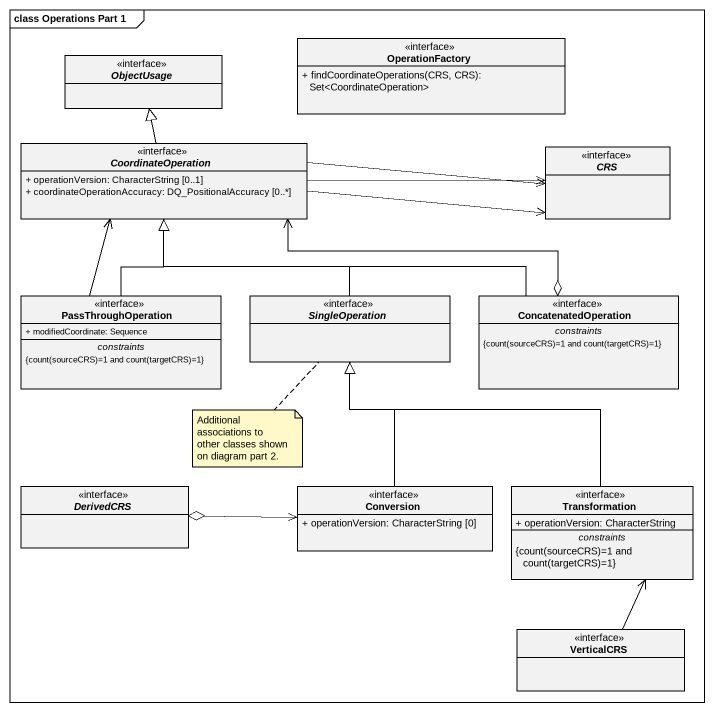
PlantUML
@startuml
mainframe class Operations Part 1
hide circle
hide empty members
skinparam classAttributeIconSize 0
class OperationFactory <<interface>> {
  + findCoordinateOperations(CRS, CRS): Set<CoordinateOperation>
}
abstract class ObjectUsage <<interface>>
abstract class CoordinateOperation <<interface>> {
  + operationVersion: CharacterString [0..1]
  + coordinateOperationAccuracy: DQ_PositionalAccuracy [0..*]
}
abstract class CRS <<interface>>
class PassThroughOperation <<interface>> {
  + modifiedCoordinate: Sequence
  -- constraints --
  {field} {count(sourceCRS)=1 and count(targetCRS)=1}
}
abstract class SingleOperation <<interface>>
class ConcatenatedOperation <<interface>> {
  -- constraints --
  {field} {count(sourceCRS)=1 and count(targetCRS)=1}
}
abstract class DerivedCRS <<interface>>
class Conversion <<interface>> {
  + operationVersion: CharacterString [0]
}
class Transformation <<interface>> {
  + operationVersion: CharacterString
  -- constraints --
  {field} {count(sourceCRS)=1 and count(targetCRS)=1}
}
class VerticalCRS <<interface>>
CoordinateOperation -up-|> ObjectUsage
CoordinateOperation -right-> CRS
CoordinateOperation -right-> CRS
CoordinateOperation <-right-o ConcatenatedOperation
CRS <-left- CoordinateOperation
PassThroughOperation -up-|> CoordinateOperation
PassThroughOperation -up-> CoordinateOperation
SingleOperation -up-|> CoordinateOperation
ConcatenatedOperation -left-|> CoordinateOperation
DerivedCRS o-right-> Conversion
Conversion -up-|> SingleOperation
Transformation -up-|> SingleOperation
VerticalCRS -up-> Transformation
note bottom of SingleOperation : Additional associations to other classes shown on diagram part 2.
@enduml
